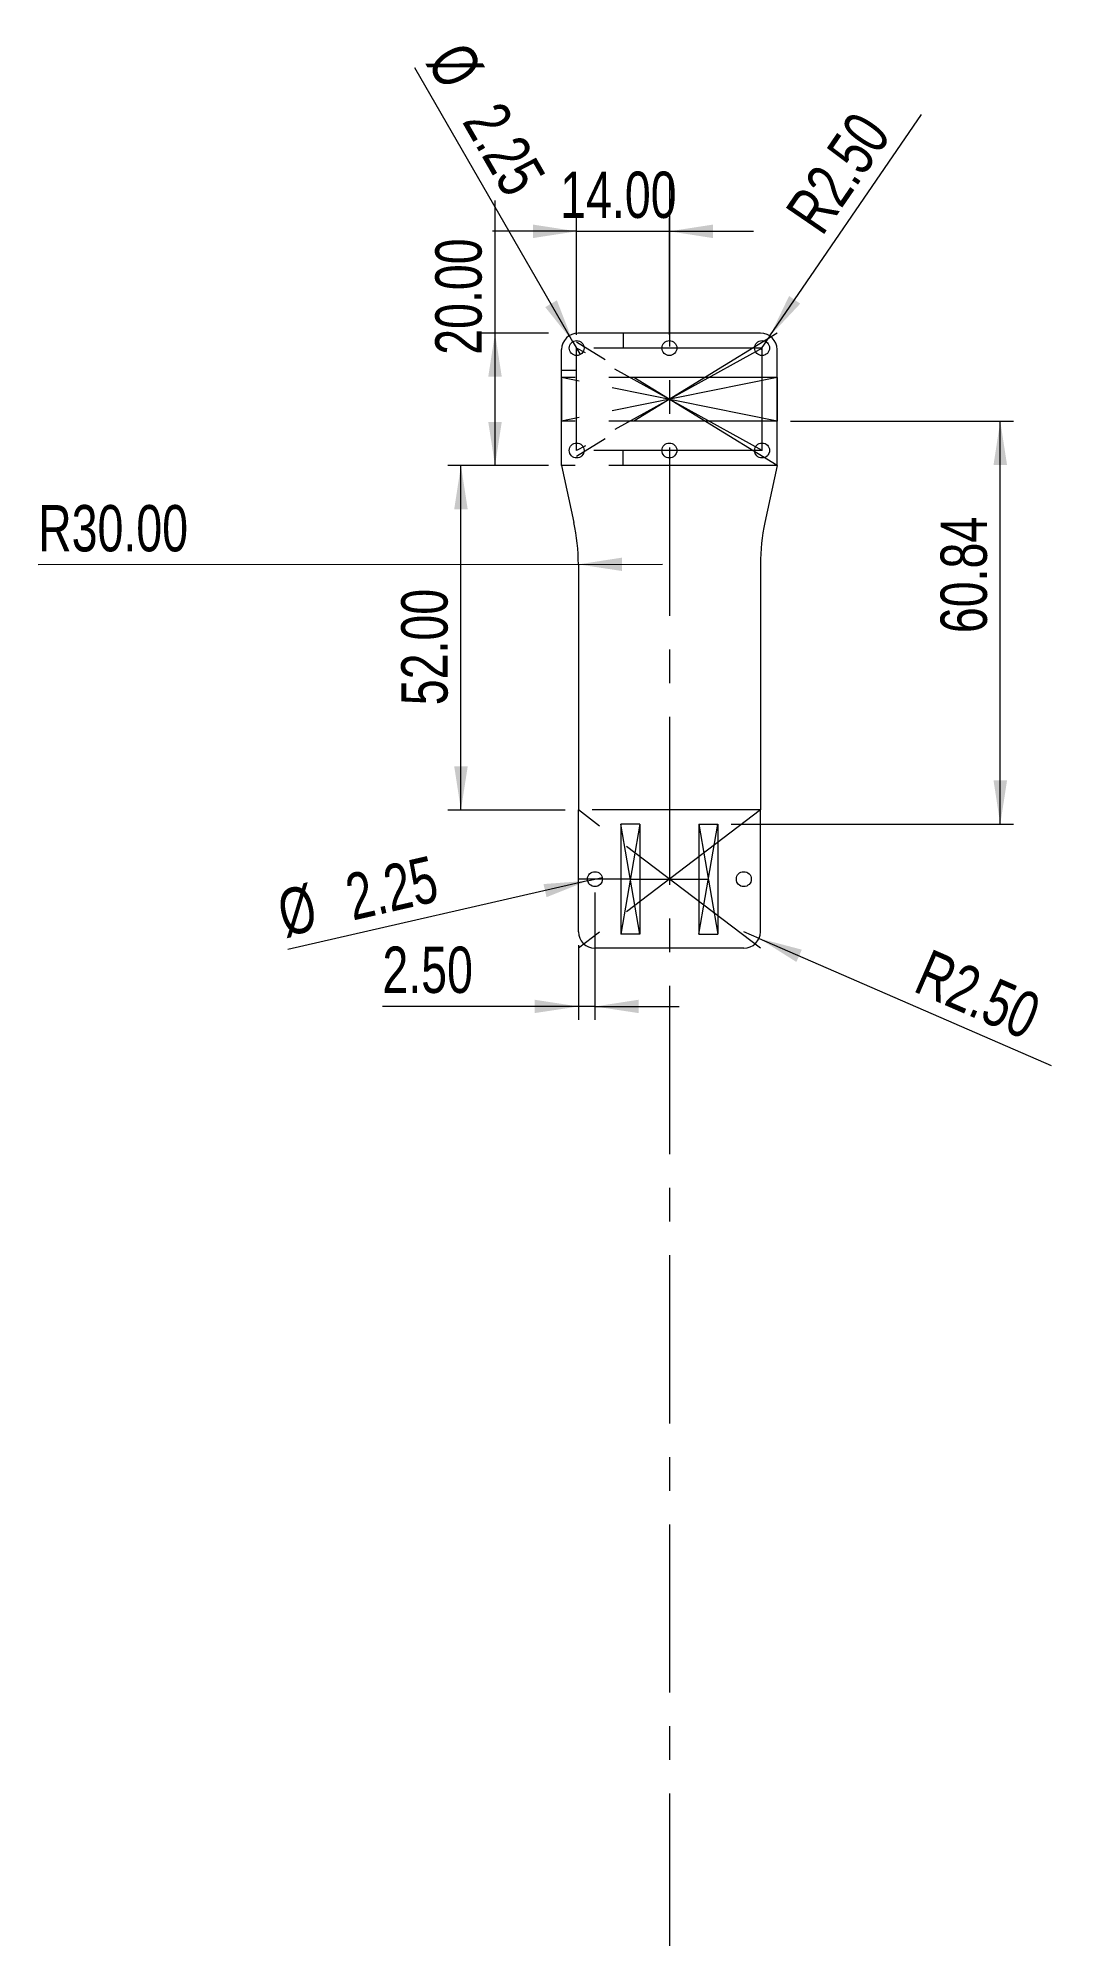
# Model space of a CAD drawing. Header units: millimetres. Extents: x 56 to 135, y 45 to 189.
import ezdxf

# ---------------------------------------------------------------- set-up
doc = ezdxf.new("R2010")
doc.units = ezdxf.units.MM
doc.header["$PDSIZE"] = -1
doc.linetypes.add('CENTERX2', pattern=[20.32, 12.7, -2.54, 2.54, -2.54])
doc.styles.add('SLDTEXTSTYLE0', font='TXT', dxfattribs={"width": 0.75})
doc.dimstyles.new('SLDDIMSTYLE0', dxfattribs={"dimtxt": 3.5, "dimasz": 3.302, "dimexe": 0, "dimexo": 0.0625, "dimgap": 0.875, "dimtad": 1, "dimlfac": 2, "dimrnd": 1e-09, "dimzin": 4, "dimdsep": 46, "dimtxsty": 'SLDTEXTSTYLE0', "dimsah": 1, "dimcen": 0.09, "dimadec": 0, "dimazin": 1, "dimtfac": 1, "dimtofl": 0, "dimtmove": 0, "dimatfit": 3, "dimfxl": 1, "dimfrac": 2, "dimtolj": 1, "dimtzin": 12, "dimarcsym": 0})
doc.dimstyles.new('SLDDIMSTYLE1', dxfattribs={"dimtxt": 3.5, "dimasz": 3.302, "dimexe": 0, "dimexo": 0.0625, "dimgap": 0.875, "dimtad": 1, "dimlfac": 2, "dimrnd": 1e-09, "dimzin": 12, "dimdsep": 46, "dimtxsty": 'SLDTEXTSTYLE0', "dimsah": 1, "dimcen": 0.09, "dimadec": 0, "dimazin": 3, "dimtfac": 1, "dimtofl": 0, "dimtmove": 0, "dimatfit": 3, "dimfxl": 1, "dimfrac": 2, "dimtolj": 1, "dimtzin": 12, "dimarcsym": 0})
doc.dimstyles.new('SLDDIMSTYLE2', dxfattribs={"dimtxt": 3.5, "dimasz": 3.302, "dimexe": 0, "dimexo": 0.0625, "dimgap": 0.875, "dimtad": 1, "dimlfac": 2, "dimrnd": 1e-09, "dimzin": 4, "dimdsep": 46, "dimtxsty": 'SLDTEXTSTYLE0', "dimsah": 1, "dimcen": 0.09, "dimadec": 0, "dimazin": 1, "dimtfac": 1, "dimtmove": 0, "dimatfit": 0, "dimfxl": 1, "dimfrac": 2, "dimtolj": 1, "dimtzin": 12, "dimarcsym": 0})
doc.dimstyles.new('SLDDIMSTYLE3', dxfattribs={"dimtxt": 3.5, "dimasz": 3.302, "dimexe": 0, "dimexo": 0.0625, "dimgap": 0.875, "dimtad": 1, "dimlfac": 2, "dimrnd": 1e-09, "dimzin": 12, "dimdsep": 46, "dimtxsty": 'SLDTEXTSTYLE0', "dimblk1": 'NONE', "dimsah": 1, "dimcen": 0, "dimadec": 0, "dimazin": 3, "dimtfac": 1, "dimtmove": 0, "dimatfit": 3, "dimldrblk": 'NONE', "dimfxl": 1, "dimfrac": 2, "dimtolj": 1, "dimtzin": 12, "dimarcsym": 0})
doc.dimstyles.new('SLDDIMSTYLE4', dxfattribs={"dimtxt": 3.5, "dimasz": 3.302, "dimexe": 0, "dimexo": 0.0625, "dimgap": 0.875, "dimtad": 1, "dimlfac": 2, "dimrnd": 1e-09, "dimzin": 4, "dimdsep": 46, "dimtxsty": 'SLDTEXTSTYLE0', "dimsah": 1, "dimcen": 0, "dimadec": 0, "dimazin": 1, "dimtfac": 1, "dimtofl": 0, "dimtmove": 0, "dimatfit": 3, "dimfxl": 1, "dimfrac": 2, "dimtolj": 1, "dimtzin": 12, "dimarcsym": 0})
doc.dimstyles.new('SLDDIMSTYLE5', dxfattribs={"dimtxt": 3.5, "dimasz": 3.302, "dimexe": 0, "dimexo": 0.0625, "dimgap": 0.875, "dimtad": 1, "dimlfac": 2, "dimrnd": 1e-09, "dimzin": 4, "dimdsep": 46, "dimtxsty": 'SLDTEXTSTYLE0', "dimsah": 1, "dimcen": 0, "dimadec": 0, "dimazin": 1, "dimtfac": 1, "dimtofl": 0, "dimtmove": 1, "dimatfit": 3, "dimfxl": 1, "dimfrac": 2, "dimtolj": 1, "dimtzin": 12, "dimarcsym": 0})

# ---------------------------------------------------------------- blocks, each defined once
blk = doc.blocks.new('_D')
at = {"color": 7, "linetype": 'Continuous', "lineweight": 0}
for p, q in [((90.77, 166.38), (90.77, 176.38)), ((94.8, 166.38), (89.77, 166.38)), ((90.77, 156.38), (90.77, 166.38)), ((94.8, 156.38), (89.77, 156.38))]:
    blk.add_line(p, q, dxfattribs=at)
at = {"color": 7, "linetype": 'Continuous', "lineweight": 18}
for points in [[(90.77, 166.38), (90.26, 163.08), (91.28, 163.08)], [(90.77, 156.38), (91.28, 159.68), (90.26, 159.68)]]:
    blk.add_solid(points, dxfattribs=at)
at = {"color": 7, "linetype": 'Continuous', "lineweight": 18, "insert": (86.26, 164.74), "char_height": 3.5, "attachment_point": 1, "rotation": 90, "style": 'SLDTEXTSTYLE0'}
blk.add_mtext('20.00', dxfattribs=at)
blk = doc.blocks.new('_D_1')
at = {"color": 7, "linetype": 'Continuous', "lineweight": 0}
for p, q in [((113.07, 159.73), (129.91, 159.73)), ((128.91, 129.31), (128.91, 159.73)), ((108.59, 129.31), (129.91, 129.31))]:
    blk.add_line(p, q, dxfattribs=at)
at = {"color": 7, "linetype": 'Continuous', "lineweight": 18}
for points in [[(128.91, 159.73), (128.4, 156.43), (129.42, 156.43)], [(128.91, 129.31), (129.42, 132.61), (128.4, 132.61)]]:
    blk.add_solid(points, dxfattribs=at)
at = {"color": 7, "linetype": 'Continuous', "lineweight": 18, "insert": (124.4, 143.73), "char_height": 3.5, "attachment_point": 1, "rotation": 90, "style": 'SLDTEXTSTYLE0'}
blk.add_mtext('60.84', dxfattribs=at)
blk = doc.blocks.new('_D_2')
at = {"color": 7, "linetype": 'Continuous', "lineweight": 0}
for p, q in [((94.8, 156.38), (87.2, 156.38)), ((88.2, 130.38), (88.2, 156.38)), ((96.06, 130.38), (87.2, 130.38))]:
    blk.add_line(p, q, dxfattribs=at)
at = {"color": 7, "linetype": 'Continuous', "lineweight": 18}
for points in [[(88.2, 156.38), (87.69, 153.08), (88.71, 153.08)], [(88.2, 130.38), (88.71, 133.68), (87.69, 133.68)]]:
    blk.add_solid(points, dxfattribs=at)
at = {"color": 7, "linetype": 'Continuous', "lineweight": 18, "insert": (83.69, 138.29), "char_height": 3.5, "attachment_point": 1, "rotation": 90, "style": 'SLDTEXTSTYLE0'}
blk.add_mtext('52.00', dxfattribs=at)
blk = doc.blocks.new('_D_3')
at = {"color": 7, "linetype": 'Continuous', "lineweight": 0}
for q in [(98.86, 125.29), (75.12, 119.85)]:
    blk.add_line((97.76, 125.04), q, dxfattribs=at)
at = {"color": 7, "linetype": 'Continuous', "lineweight": 18}
blk.add_solid([(97.76, 125.04), (94.43, 124.79), (94.66, 123.8)], dxfattribs=at)
at = {"color": 7, "linetype": 'Continuous', "lineweight": 18, "char_height": 3.5, "attachment_point": 1, "rotation": 12.9018, "style": 'SLDTEXTSTYLE0'}
for s, insert in [('2.25', (79.25, 125.44)), ('%%c', (74.12, 124.21))]:
    blk.add_mtext(s, dxfattribs=dict(at, insert=insert))
blk = doc.blocks.new('_None')
blk = doc.blocks.new('_D_4')
at = {"color": 7, "linetype": 'Continuous', "lineweight": 0}
for p, q in [((98.31, 124.16), (98.31, 114.55)), ((97.06, 120.19), (97.06, 114.55)), ((97.06, 115.55), (82.27, 115.55)), ((98.31, 115.55), (97.06, 115.55)), ((98.31, 115.55), (104.66, 115.55))]:
    blk.add_line(p, q, dxfattribs=at)
at = {"color": 7, "linetype": 'Continuous', "lineweight": 18}
for points in [[(97.06, 115.55), (93.76, 116.06), (93.76, 115.05)], [(98.31, 115.55), (101.61, 115.05), (101.61, 116.06)]]:
    blk.add_solid(points, dxfattribs=at)
at = {"color": 7, "linetype": 'Continuous', "lineweight": 18, "insert": (82.27, 120.07), "char_height": 3.5, "attachment_point": 1, "style": 'SLDTEXTSTYLE0'}
blk.add_mtext('2.50', dxfattribs=at)
blk = doc.blocks.new('_D_5')
at = {"color": 7, "linetype": 'Continuous', "lineweight": 0}
for q in [(109.55, 121.19), (132.74, 111.1)]:
    blk.add_line((110.7, 120.69), q, dxfattribs=at)
at = {"color": 7, "linetype": 'Continuous', "lineweight": 18}
blk.add_solid([(110.7, 120.69), (113.52, 118.91), (113.93, 119.84)], dxfattribs=at)
at = {"color": 7, "linetype": 'Continuous', "lineweight": 18, "insert": (123.63, 119.95), "char_height": 3.5, "attachment_point": 1, "rotation": 336.4764, "style": 'SLDTEXTSTYLE0'}
blk.add_mtext('R2.50', dxfattribs=at)
blk = doc.blocks.new('_D_6')
at = {"color": 7, "linetype": 'Continuous', "lineweight": 0}
for q in [(56.28, 148.89), (103.41, 148.93)]:
    blk.add_line((97.06, 148.92), q, dxfattribs=at)
at = {"color": 7, "linetype": 'Continuous', "lineweight": 18}
blk.add_solid([(97.06, 148.92), (100.36, 148.42), (100.36, 149.43)], dxfattribs=at)
at = {"color": 7, "linetype": 'Continuous', "lineweight": 18, "insert": (56.28, 153.4), "char_height": 3.5, "attachment_point": 1, "style": 'SLDTEXTSTYLE0'}
blk.add_mtext('R30.00', dxfattribs=at)
blk = doc.blocks.new('_D_7')
at = {"color": 7, "linetype": 'Continuous', "lineweight": 0}
for q in [(122.97, 182.88), (110.82, 165.13)]:
    blk.add_line((111.52, 166.16), q, dxfattribs=at)
at = {"color": 7, "linetype": 'Continuous', "lineweight": 18}
blk.add_solid([(111.52, 166.16), (113.81, 168.6), (112.97, 169.18)], dxfattribs=at)
at = {"color": 7, "linetype": 'Continuous', "lineweight": 18, "insert": (112.57, 175.6), "char_height": 3.5, "attachment_point": 1, "rotation": 55.6104, "style": 'SLDTEXTSTYLE0'}
blk.add_mtext('R2.50', dxfattribs=at)
blk = doc.blocks.new('_D_8')
at = {"color": 7, "linetype": 'Continuous', "lineweight": 0}
for q in [(84.72, 186.4), (97.21, 164.76)]:
    blk.add_line((96.65, 165.73), q, dxfattribs=at)
at = {"color": 7, "linetype": 'Continuous', "lineweight": 18}
blk.add_solid([(96.65, 165.73), (95.44, 168.85), (94.56, 168.34)], dxfattribs=at)
at = {"color": 7, "linetype": 'Continuous', "lineweight": 18, "char_height": 3.5, "attachment_point": 1, "rotation": 300, "style": 'SLDTEXTSTYLE0'}
for s, insert in [('%%c', (88.59, 188.64)), ('2.25', (91.28, 184.1))]:
    blk.add_mtext(s, dxfattribs=dict(at, insert=insert))
blk = doc.blocks.new('_D_9')
at = {"color": 7, "linetype": 'Continuous', "lineweight": 0}
for p, q in [((96.93, 166.25), (96.93, 175.06)), ((103.93, 166.25), (103.93, 175.06)), ((96.93, 174.06), (90.58, 174.06)), ((96.93, 174.06), (103.93, 174.06)), ((103.93, 174.06), (110.28, 174.06))]:
    blk.add_line(p, q, dxfattribs=at)
at = {"color": 7, "linetype": 'Continuous', "lineweight": 18}
for points in [[(96.93, 174.06), (93.63, 174.57), (93.63, 173.55)], [(103.93, 174.06), (107.23, 173.55), (107.23, 174.57)]]:
    blk.add_solid(points, dxfattribs=at)
at = {"color": 7, "linetype": 'Continuous', "lineweight": 18, "insert": (95.69, 178.57), "char_height": 3.5, "attachment_point": 1, "style": 'SLDTEXTSTYLE0'}
blk.add_mtext('14.00', dxfattribs=at)

msp = doc.modelspace()

# ---------------------------------------------------------------- linework, layer by layer
at = {"color": 7, "linetype": 'CENTERX2', "lineweight": 18}
for p, q in [((103.9322, 178.0598), (103.9322, 44.6455)), ((112.0672, 156.3821), (95.7972, 166.3821)), ((112.0672, 166.3821), (95.7972, 156.3821)), ((100.4785, 165.2471), (100.4785, 166.3821)), ((110.9322, 165.2471), (96.9322, 165.2471)), ((96.9322, 157.5171), (96.9322, 165.2471)), ((110.9322, 157.5171), (96.9322, 165.2471)), ((110.9322, 165.2471), (96.9322, 157.5171)), ((110.9322, 157.5171), (110.9322, 165.2471)), ((95.7972, 163.5922), (96.9322, 163.5892)), ((112.0672, 163.0321), (95.7972, 163.0321)), ((95.7972, 163.0321), (95.7972, 159.7321)), ((112.0672, 163.0321), (95.7972, 159.7321)), ((112.0672, 159.7321), (95.7972, 163.0321)), ((112.0672, 163.0321), (112.0672, 159.7321)), ((112.0672, 159.7321), (95.7972, 159.7321)), ((110.9322, 157.5171), (96.9322, 157.5171)), ((100.4266, 157.5171), (100.4266, 156.3821)), ((112.0672, 156.3821), (95.7972, 156.3821)), ((110.802, 130.3821), (97.0624, 130.3821)), ((110.802, 119.9421), (97.0624, 130.3821)), ((110.802, 130.3821), (97.0624, 119.9421)), ((101.7122, 129.3121), (100.2722, 129.3121)), ((100.2722, 129.3121), (100.2722, 121.0121)), ((101.7122, 129.3121), (100.2722, 121.0121)), ((101.7122, 121.0121), (100.2722, 129.3121)), ((101.7122, 129.3121), (101.7122, 121.0121)), ((106.1522, 129.3121), (107.5922, 121.0121)), ((106.1522, 121.0121), (107.5922, 129.3121)), ((106.1522, 129.3121), (106.1522, 121.0121)), ((106.1522, 129.3121), (107.5922, 129.3121)), ((107.5922, 129.3121), (107.5922, 121.0121)), ((100.9922, 125.1621), (97.0624, 125.1621)), ((100.9922, 125.1621), (106.8722, 125.1621)), ((101.7122, 121.0121), (100.2722, 121.0121)), ((106.1522, 121.0121), (107.5922, 121.0121))]:
    msp.add_line(p, q, dxfattribs=at)
at = {"color": 7, "linetype": 'Continuous', "lineweight": 18}
for p, q in [((110.8172, 166.3821), (97.0472, 166.3821)), ((95.7972, 156.3821), (95.7972, 165.1321)), ((112.0672, 156.3821), (112.0672, 165.1321)), ((95.7972, 156.3821), (96.7243, 152.0899)), ((112.0672, 156.3821), (111.1401, 152.0899)), ((97.0624, 148.923), (97.0624, 130.3821)), ((110.802, 148.923), (110.802, 130.3821)), ((97.0624, 121.1921), (97.0624, 130.3821)), ((110.802, 121.1921), (110.802, 130.3821)), ((109.552, 119.9421), (98.3124, 119.9421))]:
    msp.add_line(p, q, dxfattribs=at)
for centre in [(96.9322, 165.2471), (103.9322, 165.2471), (110.9322, 165.2471), (96.9322, 157.5171), (103.9322, 157.5171), (110.9322, 157.5171), (98.3124, 125.1621), (109.552, 125.1621)]:
    msp.add_circle(centre, 0.5625, dxfattribs=at)
for centre, radius, start, end in [((97.0472, 165.1321), 1.25, 90, 180), ((110.8172, 165.1321), 1.25, 0, 90), ((82.0624, 148.923), 15, 0, 12.188359), ((125.802, 148.923), 15, 167.811641, 180), ((98.3124, 121.1921), 1.25, 180, 270), ((109.552, 121.1921), 1.25, 270, 0)]:
    msp.add_arc(centre, radius, start, end, dxfattribs=at)
at = {"color": 7, "linetype": 'Continuous', "lineweight": 0}
for p in [(103.9322, 161.3821), (103.9322, 161.3821), (103.9322, 161.3821), (100.9922, 125.1621), (103.9322, 125.1621), (106.8722, 125.1621)]:
    msp.add_point(p, dxfattribs=at)

# ---------------------------------------------------------------- dimensions: what is measured, and where the dimension line sits
at = {"color": 7, "linetype": 'Continuous', "lineweight": 18}
for p1, p2, picture, middle in [((97.2134, 164.7599), (96.6509, 165.7342), '_D_8', (88.19, 180.3889)), ((98.8607, 125.2877), (97.7641, 125.0365), '_D_3', (81.8794, 121.3979))]:
    dim = msp.add_diameter_dim_2p(p1=p1, p2=p2, dimstyle='SLDDIMSTYLE3', dxfattribs=at)
    dim.commit()
    dim.dimension.update_dxf_attribs({"geometry": picture, "text_midpoint": middle, "dimtype": 163})
for center, mpoint, dimstyle, picture, middle in [((110.8172, 165.1321), (111.5232, 166.1636), 'SLDDIMSTYLE4', '_D_7', (119.7455, 178.1766)), ((82.0624, 148.923), (97.0624, 148.923), 'SLDDIMSTYLE5', '_D_6', (63.3171, 148.923)), ((109.552, 121.1921), (110.6981, 120.6932), 'SLDDIMSTYLE4', '_D_5', (127.4672, 113.3935))]:
    dim = msp.add_radius_dim(center=center, mpoint=mpoint, dimstyle=dimstyle, dxfattribs=at)
    dim.commit()
    dim.dimension.update_dxf_attribs({"geometry": picture, "text_midpoint": middle, "dimtype": 164})
for base, p1, p2, picture, middle in [((103.9322, 174.0617), (96.9322, 165.2471), (103.9322, 165.2471), '_D_9', (101.5042, 174.0617)), ((97.0624, 115.5546), (98.3124, 125.1621), (97.0624, 121.1921), '_D_4', (86.7945, 115.5546))]:
    dim = msp.add_linear_dim(base=base, p1=p1, p2=p2, dimstyle='SLDDIMSTYLE2', dxfattribs=at)
    dim.commit()
    dim.dimension.update_dxf_attribs({"geometry": picture, "text_midpoint": middle, "dimtype": 160})
for base, p1, p2, dimstyle, picture, middle in [((90.7711, 166.3821), (95.7972, 156.3821), (95.7972, 166.3821), 'SLDDIMSTYLE0', '_D', (90.7711, 170.5629)), ((128.9109, 159.7321), (107.5922, 129.3121), (112.0672, 159.7321), 'SLDDIMSTYLE1', '_D_1', (128.9109, 149.5465)), ((88.2006, 156.3821), (97.0624, 130.3821), (95.7972, 156.3821), 'SLDDIMSTYLE2', '_D_2', (88.2006, 144.1113))]:
    dim = msp.add_linear_dim(base=base, p1=p1, p2=p2, angle=90, dimstyle=dimstyle, dxfattribs=at)
    dim.commit()
    dim.dimension.update_dxf_attribs({"geometry": picture, "text_midpoint": middle, "dimtype": 160})

doc.saveas('drawing.dxf')
